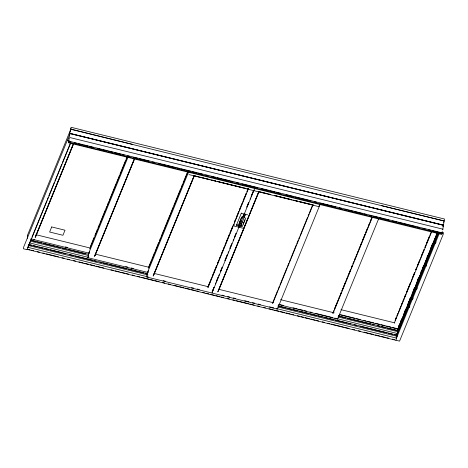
<?xml version="1.0" encoding="UTF-8"?>
<svg xmlns="http://www.w3.org/2000/svg" width="468" height="468" viewBox="0 0 468 468"><rect width="100%" height="100%" fill="white"/><g stroke="black" fill="none" stroke-linecap="round" stroke-linejoin="round"><path stroke-width="0.7" d="M146.741 276.81L147.063 277.126M253.96 190.213L253.954 190.692L318.86 206.64L319.931 204.019M88.317 255.949L88.399 255.393M146.993 275.213L147.075 274.657M212.484 290.727L212.127 293.073L277.372 309.096L320.065 204.51M68.463 142.266L68.737 140.511M68.866 139.634L68.773 140.388M68.942 139.429L69.059 138.54M69.118 138.317L69.048 138.668M69.603 134.977L69.51 135.743M69.679 134.778L69.744 134.094M69.855 133.667L69.796 133.889M69.995 132.631L70.218 131.192M70.34 130.326L70.247 131.087M70.416 130.122L70.533 129.232L444.132 221.042L444.495 219.018L71.078 127.284L70.715 129.314M69.469 136.568L69.527 136.902M68.843 141.529L68.732 142.231L442.19 233.865L442.336 232.918L68.919 141.19L68.808 141.465L70.937 141.991M88.224 256.54L88.042 257.739L147.97 272.458M88.569 254.387L88.639 253.943M147.443 273.382L147.063 274.833M234.082 223.932L233.871 225.143L234.345 226.102L238.844 227.208L239.136 225.652M236.463 224.979L236.404 225.36L241.359 212.999M239.353 225.436L239.517 224.4M245.753 217.901L242.348 226.448L240.786 226.062L240.85 225.681L241.892 225.939M244.471 226.494L244.278 227.705L243.547 228.366L239.054 227.261M247.291 214.443L247.233 214.824L245.437 214.385L240.534 226.372L242.225 221.996M381.736 205.715L443.962 220.861M396.215 337.925L396.408 336.703M338.329 315.836L397.888 330.507L396.77 336.123M443.032 226.53L443.137 225.857M443.664 222.516L443.699 222.733M442.746 229.893L443.395 225.775M444.132 221.118L443.483 225.237L70.065 133.509M27.173 249.462L27.22 249.163L30.057 249.859M397.689 329.373L397.765 328.91M397.917 328.817L397.613 330.718L386.977 328.103M147.139 274.26L147.244 273.651M213.156 289.879L213.034 290.412M399.344 325.424L398.028 329.103L339.399 314.701M278.442 306.476L278.717 305.317M338.656 316.45L338.931 315.286M443.88 221.183L443.956 220.878M443.143 225.833L443.278 225.395M241.663 217.292L238.335 225.459L236.656 225.049M70.522 129.367L70.592 129.01L132.783 144.425M70.984 128.823L27.331 235.62L27.647 235.773L27.396 238.323M70.054 133.649L23.669 247.057L23.4 248.777L27.103 249.684L70.762 142.892M27.828 247.244L31.42 238.458M31.97 237.106L46.894 200.608M47.443 199.257L48.274 197.227M48.83 195.876L54.352 182.356M54.908 181.005L61.811 164.104M62.367 162.753L70.381 143.155M35.153 237.317L73.4 143.67M35.275 237.253L73.523 143.641M35.55 236.978L73.517 144.045M90.482 246.326L94.074 237.416M94.887 235.55L95.998 232.701M96.537 231.514L97.379 229.332M97.917 228.144L99.304 224.622M99.842 223.429L105.358 209.81M105.897 208.617L106.733 206.441M107.271 205.253L108.664 201.726M109.202 200.538L116.093 183.55M116.631 182.362L118.018 178.834M118.556 177.647L119.393 175.471M119.931 174.283L125.453 160.659M126.003 159.307L126.828 157.289M89.71 249.011L127.436 156.739M127.945 157.289L88.581 253.586L87.961 257.459L88.282 257.833M88.873 253.363L89.575 251.644M88.388 255.569L88.633 254.961M94.624 256.019L134.269 159.015M94.489 256.54L134.404 158.898M95.016 255.698L134.655 158.728M148.467 267.462L151.222 260.729M151.749 259.547L154.522 252.65M155.048 251.468L158.652 242.547M159.453 240.692L160.577 237.832M161.109 236.65L163.882 229.753M164.408 228.571L167.164 221.82M167.187 221.674L169.937 214.935M170.469 213.759L173.242 206.856M173.768 205.674L176.524 198.923M176.547 198.777L180.671 188.674M181.227 187.329L182.602 183.959M183.128 182.777L187.258 172.663M148.514 268.263L187.879 171.967M188.651 171.867L147.362 272.873L146.718 277.003L211.963 293.032L254.902 188.042M147.315 273.201L148.485 270.334M148.028 272.54L148.257 271.978M153.13 275.985L194.156 175.611M153.258 275.921L194.284 175.494M153.522 275.664L194.261 176.003M207.938 286.931L210.132 281.555M210.957 279.542L211.507 278.197M212.607 275.512L213.431 273.493M213.981 272.154L215.35 268.79M215.9 267.45L216.725 265.432L207.927 287.089M217.275 264.087L218.65 260.729M219.199 259.383L220.018 257.371M221.668 253.34L222.768 250.649M223.593 248.637L224.143 247.291M225.237 244.606L226.062 242.588M226.611 241.248L227.986 237.884M228.536 236.545L229.361 234.526L217.263 264.244M229.911 233.181L231.28 229.823M231.83 228.478L232.654 226.465M234.304 222.435L235.41 219.726M236.516 217.023L237.34 214.999M237.896 213.648L238.721 211.618M239.277 210.267L242.038 203.504M243.974 198.777L244.799 196.747M245.355 195.396L246.186 193.366M246.735 192.015L248.116 188.633M229.893 233.339L233.526 224.429M234.292 222.592L238.709 211.776M239.265 210.424L240.646 207.043M241.195 205.692L242.026 203.662M242.576 202.311L246.168 193.524M247.274 190.821L248.104 188.791M207.973 287.767L248.455 188.75M239.166 223.195L241.734 216.912M214.022 287.299L212.226 291.494M215.397 283.941L215.947 282.596M216.345 281.42L218.141 277.226M220.533 271.358L222.265 267.146M224.95 260.489L227.483 254.376M228.033 253.036L228.583 251.69M231.795 243.81L229.893 248.391L231.853 243.729M233.169 240.453L233.719 239.107M234.351 237.58L235.995 233.55M238.317 227.67L240.119 223.452M242.529 217.556L244.267 213.314M246.753 207.23L248.625 202.568M251.176 196.42L253.662 190.336M212.355 291.435L214.005 287.405M216.473 281.356L218.123 277.325M218.673 275.98L219.223 274.634M220.592 271.276L222.241 267.246M224.991 260.524L227.46 254.481M234.328 237.68L235.977 233.649M238.446 227.6L240.102 223.558M240.651 222.201L241.207 220.849M242.588 217.474L244.243 213.414M247.01 206.657L248.666 202.603M250.047 199.222L250.602 197.87M251.152 196.519L253.638 190.435M243.863 218L245.495 213.999M217.79 291.868L258.81 191.506M217.912 291.804L258.944 191.383M218.462 290.862L258.927 191.88M272.587 302.971L277.565 290.681M278.091 289.505L279.49 285.971M280.016 284.79L286.919 267.79M287.451 266.608L288.85 263.075M289.376 261.893L290.224 259.711M290.751 258.529L296.279 244.893M296.806 243.711L298.21 240.183M298.736 239.002L299.584 236.814M300.111 235.632L307.564 217.287M308.096 216.105L308.944 213.917M309.471 212.741L312.244 205.838M272.639 303.638L313.121 204.621M332.929 312.805L333.754 310.787M334.304 309.442L337.884 300.684M338.984 297.993L339.809 295.975M340.365 294.624L341.19 292.605M341.739 291.26L343.114 287.89M343.664 286.545L345.32 282.502M346.144 280.484L347.244 277.793M348.069 275.769L349.169 273.078M349.719 271.732L350.55 269.708M351.099 268.363L352.474 264.993M353.024 263.648L353.849 261.63M354.399 260.284L356.604 254.896M357.429 252.872L357.979 251.527M359.079 248.836L359.904 246.811M360.459 245.466L361.834 242.102M362.384 240.751L363.209 238.733M363.759 237.387L365.134 234.018M365.689 232.672L367.339 228.63M368.439 225.939L369.264 223.92M370.363 221.224L371.194 219.205M332.906 312.975L333.731 310.951M334.281 309.605L337.036 302.872M337.586 301.527L341.166 292.769M341.991 290.751L343.091 288.06M343.641 286.709L346.396 279.975M346.946 278.63L350.526 269.878M351.351 267.854L352.451 265.163M353.001 263.817L353.826 261.793M354.375 260.448L355.756 257.084M356.306 255.733L363.186 238.902M363.735 237.551L365.116 234.187M365.666 232.842L371.996 217.351M332.959 313.642L372.341 217.316M378.735 218.55L337.586 319.071L278.366 304.522M397.461 330.034L406.306 308.4M406.856 307.049L407.412 305.698M407.961 304.346L414.87 287.451M415.42 286.094L419.843 275.283M420.399 273.932L423.16 267.169M423.71 265.818L424.265 264.467M424.815 263.115L429.238 252.299M429.788 250.947L436.697 234.053M397.513 330.777L437.305 233.438M396.729 334.678L438.171 233.286M400.889 325.196L401.439 323.844M405.031 315.058L405.58 313.706M414.426 292.073L414.976 290.722M417.743 283.965L418.293 282.613M421.884 273.827L422.44 272.475M431.28 250.842L431.829 249.491M396.501 336.094L438.498 233.351M396.267 338.645L439.095 233.871M409.266 307.534L409.822 306.183M412.583 299.421L413.139 298.069M416.731 289.282L417.28 287.931M426.126 266.304L426.676 264.952M435.515 243.319L436.071 241.968M443.032 226.664L443.137 226.278M442.225 231.502L442.19 231.982M442.207 233.158L441.745 234.45L68.316 142.734M243.179 224.184L244.98 219.784M395.097 320.282L396.472 316.912M397.022 315.567L397.847 313.542M399.502 309.506L400.602 306.809M401.427 304.791L401.977 303.445M403.083 300.748L403.907 298.73M404.457 297.385L405.832 294.015M406.388 292.67L407.213 290.651M407.763 289.306L410.518 282.573M412.443 277.857L413.273 275.839M413.823 274.488L414.648 272.47M415.748 269.779L416.573 267.754M417.128 266.409L419.878 259.676M421.533 255.633L422.633 252.942M423.183 251.597L424.014 249.573M425.114 246.882L425.938 244.863M426.488 243.512L429.244 236.779M395.355 319.761L396.46 317.07M397.01 315.719L397.835 313.7M398.385 312.355L399.766 308.985M400.315 307.64L403.896 298.888M404.721 296.87L405.82 294.173M406.376 292.828L407.201 290.809M407.751 289.458L409.126 286.094M409.675 284.749L410.506 282.725M411.056 281.379L414.636 272.628M415.736 269.931L416.561 267.912M417.111 266.567L419.866 259.834M420.416 258.482L423.996 249.731M424.827 247.712L425.927 245.016M426.477 243.67L429.232 236.937M429.782 235.591L431.157 232.222M394.308 323.131L431.783 231.514M398.871 325.939L399.695 323.92M400.245 322.575L401.62 319.205M404.65 311.799L405.75 309.102M408.231 303.042L409.055 301.023M409.605 299.678L410.436 297.66L409.652 299.748M414.016 288.902L414.566 287.557M417.596 280.151L418.421 278.132M420.902 272.072L421.726 270.048M422.276 268.702L423.101 266.684M426.956 257.254L427.781 255.236M430.262 249.175L431.086 247.157M431.636 245.811L432.467 243.787M398.911 326.009L399.736 323.985M400.292 322.639L401.942 318.603M403.597 314.56L405.797 309.172M407.727 304.457L409.102 301.094M412.132 293.688L414.613 287.627M417.087 281.566L418.468 278.197M398.034 329.068L437.416 232.777M278.033 305.809L397.151 335.152L396.244 339.358L395.864 340.277L27.132 249.374M396.139 338.569L396.443 338.101L276.617 308.587M277.401 308.88L277.027 309.044M337.715 318.901L337.346 319.047M34.328 239.335L33.994 239.663M70.112 133.398L443.529 225.12M70.118 133.626L443.535 225.354M69.51 137.452L442.927 229.18M67.328 140.265L69.369 140.763M442.12 232.298L443.477 232.631L443.208 234.351L399.549 341.149L395.846 340.236M74.488 142.863L76.617 143.383M78.033 143.734L82.315 144.811M83.713 145.127L87.996 146.203M89.394 146.525L93.676 147.601M97.227 148.473L101.462 149.491M102.884 149.836L107.143 150.883M108.564 151.234L112.823 152.281M114.239 152.626L120.65 154.224M122.049 154.545L124.201 155.101M127.729 155.943L129.882 156.493M133.409 157.336L137.668 158.383M139.09 158.734L149.029 161.173M152.574 162.045L154.727 162.595M158.254 163.437L160.407 163.993M161.805 164.309L166.087 165.385M167.486 165.707L176.026 167.831M177.425 168.147L179.554 168.673M180.993 169.047L185.234 170.065M186.65 170.416L190.915 171.464M192.33 171.809L196.613 172.885M198.011 173.207L202.293 174.283M205.821 175.126L207.973 175.675M211.501 176.518L215.76 177.565M217.181 177.916L221.44 178.963M222.862 179.308L229.267 180.905M230.665 181.227L232.818 181.777M236.346 182.625L238.499 183.175M242.026 184.018L244.179 184.567M245.577 184.889L257.646 187.855M261.197 188.727L263.326 189.248M264.765 189.628L269.024 190.675M270.422 190.991L274.704 192.067M276.102 192.389L280.385 193.465M286.042 194.828L288.171 195.355M289.593 195.7L293.851 196.747M295.273 197.098L299.532 198.145M300.947 198.49L305.23 199.567M306.628 199.889L310.91 200.959M314.438 201.807L316.59 202.357M320.118 203.2L324.377 204.247M325.798 204.598L335.737 207.037M339.288 207.909L341.435 208.459M344.963 209.301L347.116 209.857M348.537 210.202L352.796 211.249M354.194 211.571L362.735 213.695M364.133 214.011L366.263 214.537M369.814 215.409L371.943 215.929M373.365 216.28L377.623 217.327M379.039 217.673L383.321 218.749M384.719 219.071L389.002 220.147M392.529 220.99L396.788 222.037M398.209 222.382L402.468 223.429M403.89 223.78L408.149 224.821M409.57 225.172L415.976 226.769M417.38 227.091L419.527 227.641M423.054 228.483L425.207 229.039M428.735 229.882L430.888 230.431M432.309 230.782L442.248 233.222M193.863 175.664L198.806 176.881M200.216 177.226L204.446 178.267M205.861 178.612L210.091 179.654L193.857 175.687M219.264 181.906L236.902 186.235M238.311 186.586L242.547 187.621M243.957 187.972L246.074 188.487L217.14 181.409M247.484 188.838L248.894 189.183L247.473 188.861M265.245 193.196L258.892 191.64L270.878 194.606L268.772 194.062M286.41 198.397L274.412 195.448L292.044 199.807L287.82 198.742M311.103 204.463L299.111 201.515L313.209 205.007M253.831 190.663L188.914 174.576M241.301 213.379L243.208 213.847M237.276 224.804L238.393 225.079M35.948 234.708L90.336 248.069M340.95 309.652L394.635 322.838M95.22 254.101L148.801 267.263M280.607 299.672L334.187 312.835M65.385 246.905L67.515 247.432M340.488 314.671L354.668 318.164M356.089 318.509L360.342 319.556M363.888 320.434L366.011 320.954M367.433 321.305L373.815 322.879M375.231 323.224L379.484 324.271M380.905 324.622L385.158 325.67M386.574 326.02L390.827 327.068M392.248 327.419L397.209 328.641M30.876 238.861L89.505 253.264M30.613 240.043L88.75 254.364M31.76 240.605L36.013 241.652M37.428 242.003L41.687 243.05M43.103 243.401L47.356 244.448M48.777 244.799L55.154 246.367M56.575 246.718L60.828 247.765M62.244 248.116L66.503 249.163M67.918 249.514L72.171 250.561M73.593 250.906L85.644 253.878M338.768 316.228L340.183 316.573M341.605 316.924L345.858 317.971M347.274 318.322L351.526 319.369M352.948 319.72L370.674 324.084M372.089 324.435L374.219 324.956M377.764 325.833L379.887 326.354M381.309 326.705L385.562 327.752M30.326 241.166L88.481 255.505M338.042 316.959L397.613 331.648M153.931 273.376L208.535 286.79M218.626 289.265L273.236 302.679M29.911 242.991L88.048 257.312M125.629 266.573L127.752 267.093M131.297 267.971L133.427 268.492M279.484 304.469L283.743 305.516M292.956 307.786L297.209 308.833M298.631 309.184L302.884 310.231M304.299 310.582L306.429 311.103M309.974 311.98L312.103 312.501M315.648 313.373L331.245 317.216M334.79 318.088L397.186 333.456M28.454 244.337L147.572 273.675M28.893 244.723L31.73 245.425M33.152 245.77L37.405 246.823M38.821 247.168L43.074 248.215M44.495 248.566L48.748 249.614M50.164 249.965L62.221 252.931M63.636 253.282L65.766 253.808M69.311 254.68L73.564 255.727M74.979 256.078L92.711 260.442M94.126 260.793L96.256 261.314M99.801 262.191L101.925 262.712M103.346 263.063L107.599 264.11M109.015 264.461L113.268 265.508M114.689 265.859L126.74 268.825M128.162 269.176L132.415 270.223M133.83 270.574L138.083 271.621M139.505 271.966L143.758 273.019M145.174 273.365L147.303 273.891M278.472 306.201L286.27 308.12M287.691 308.47L291.944 309.518M293.36 309.869L297.619 310.916M299.034 311.267L303.287 312.314M304.709 312.659L308.962 313.706M310.378 314.057L316.76 315.631M318.176 315.982L322.434 317.029M323.85 317.374L328.103 318.427M329.525 318.772L333.778 319.82M335.193 320.17L347.25 323.142M348.666 323.487L350.795 324.014M354.34 324.886L356.464 325.412M360.009 326.284L381.28 331.525M382.701 331.87L386.954 332.918M388.37 333.269L392.623 334.316M394.044 334.667L396.882 335.363M28.174 245.46L147.999 274.973M277.752 306.932L396.882 336.293M27.752 247.285L148.286 276.974M163.174 280.642L165.303 281.169M191.535 287.627L193.664 288.153M197.209 289.025L199.333 289.552M222.025 295.138L224.149 295.665M227.694 296.536L229.823 297.063M233.368 297.935L235.492 298.455M244.711 300.725L248.964 301.778M252.509 302.65L254.639 303.17M258.184 304.048L260.313 304.569M269.527 306.838L273.78 307.885M31.473 250.21L33.602 250.737M37.148 251.608L39.277 252.129M42.822 253.007L44.946 253.527M46.367 253.878L58.418 256.844M61.963 257.722L64.093 258.242M67.638 259.12L69.761 259.641M73.306 260.512L75.436 261.039M78.981 261.91L83.234 262.957M84.649 263.308L88.908 264.356M90.324 264.707L94.577 265.754M95.998 266.105L100.251 267.152M101.667 267.497L103.797 268.024M110.887 269.773L113.724 270.469M115.14 270.82L119.393 271.867M120.814 272.218L125.067 273.265M126.483 273.61L128.612 274.137M132.157 275.008L134.287 275.535M137.832 276.407L139.955 276.933M141.377 277.278L153.428 280.25M154.844 280.595L159.102 281.648M162.648 282.52L164.771 283.041M168.316 283.918L170.446 284.439M173.991 285.316L178.244 286.363M179.659 286.709L183.918 287.756M185.334 288.107L189.587 289.154M191.008 289.505L195.261 290.552M196.677 290.903L198.806 291.424M202.351 292.301L204.475 292.822M205.897 293.173L208.734 293.869M210.15 294.22L214.402 295.267M215.824 295.618L220.077 296.665M221.493 297.016L223.622 297.537M227.167 298.414L229.291 298.935M232.836 299.807L234.965 300.333M236.381 300.684L248.438 303.65M249.853 304.001L254.106 305.048M257.652 305.92L259.781 306.446M263.326 307.318L265.455 307.845M269.001 308.716L273.253 309.763M274.669 310.114L278.928 311.161M280.344 311.512L284.597 312.56M286.018 312.905L290.271 313.952M291.687 314.303L293.816 314.829M297.361 315.701L299.485 316.228M300.906 316.573L303.744 317.275M305.159 317.62L309.412 318.667M310.834 319.018L315.087 320.065M316.503 320.416L318.632 320.943M322.177 321.814L324.301 322.335M327.846 323.212L329.975 323.733M331.391 324.084L343.448 327.05M344.863 327.401L349.116 328.448M352.661 329.326L354.791 329.846M358.336 330.718L360.465 331.245M364.01 332.116L368.263 333.163M369.679 333.514L373.932 334.561M375.354 334.912L379.606 335.96M381.022 336.311L385.281 337.358M386.697 337.709L388.826 338.229M392.371 339.101L394.495 339.628M271.785 307.254L272.095 307.833M212.174 290.967L212.378 291.336M332.233 317.503L332.415 317.836M51.702 226.945L49.631 232.011L62.94 235.275L65.011 230.215L51.702 226.945M215.736 181.04L211.501 179.999L215.725 181.063M297.695 201.17L293.465 200.129L297.689 201.193"/></g></svg>
